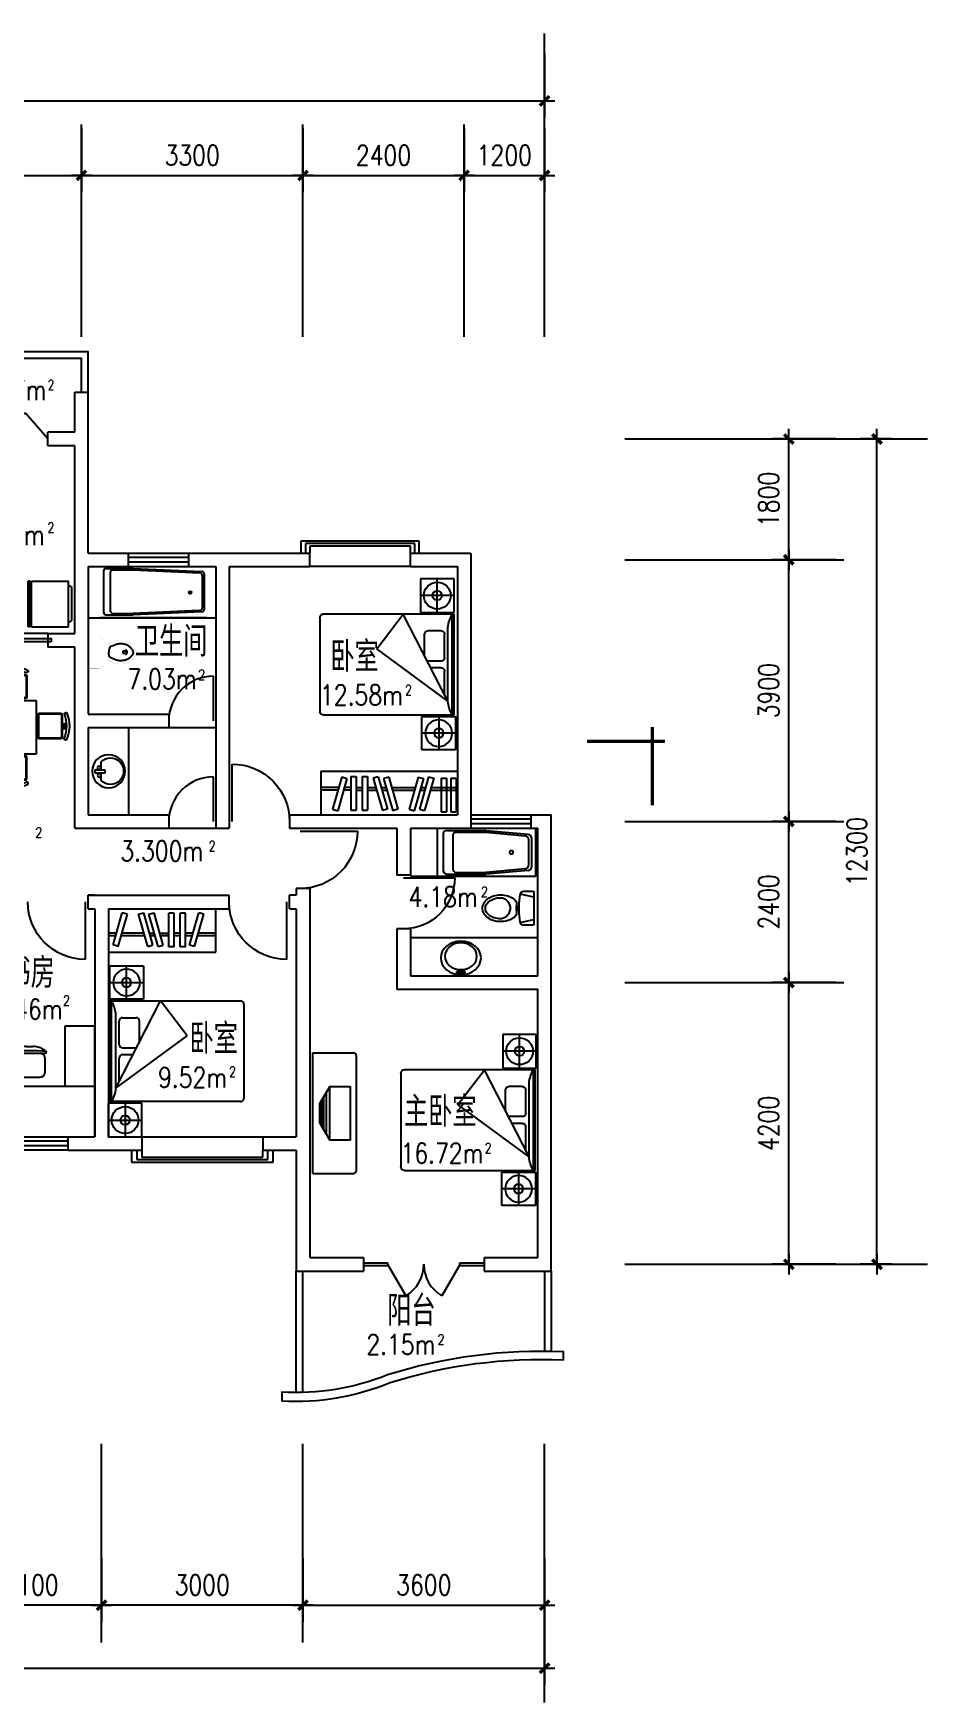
# Model space of a CAD drawing. Header units: millimetres. Extents: x 1544 to 41456, y 414 to 29251.
# Drawn here: x 28134 to 41456, y 4375 to 29251 of the extents above; entities that cross this region are included whole.
import ezdxf
from ezdxf.enums import TextEntityAlignment as Align

# ---------------------------------------------------------------- set-up
doc = ezdxf.new("R2010")
doc.units = ezdxf.units.MM
for name, color, linetype in [('--FUR', 4, 'Continuous'), ('AXIS', 3, 'Continuous'), ('MPFIXTURE', 11, 'Continuous'), ('PUB_DIM', 3, 'Continuous'), ('PUB_TEXT', 7, 'Continuous'), ('WALL', 255, 'Continuous'), ('WIN', 4, 'Continuous'), ('WINDOW', 2, 'Continuous'), ('WINDOW_TEXT', 7, 'Continuous'), ('看线', 4, 'Continuous')]:
    doc.layers.add(name, color=color, linetype=linetype)
doc.styles.add('_HZTXT', font='txt.shx', dxfattribs={"bigfont": 'HZTXT.shx'})
doc.styles.add('DIM_FONT', font='SIMPLEX.shx', dxfattribs={"width": 0.8})
doc.styles.add('SIMPLEX', font='SIMPLEX.SHX')
doc.styles.get("Standard").update_dxf_attribs({"font": 'arial.ttf'})
doc.dimstyles.new('DIMN', dxfattribs={"dimtxt": 300, "dimasz": 1, "dimexe": 250, "dimexo": 300, "dimgap": 150, "dimtad": 1, "dimdec": 0, "dimdsep": 46, "dimtxsty": 'DIM_FONT', "dimblk": '_DIMX', "dimcen": 2.5, "dimclrt": 7, "dimadec": 0, "dimazin": 0, "dimtfac": 1, "dimtdec": 0, "dimtix": 1, "dimtmove": 2, "dimatfit": 3, "dimldrblk": '_DIMX', "dimfxl": 1, "dimtolj": 1, "dimtzin": 0, "dimarcsym": 0})

# ---------------------------------------------------------------- blocks, each defined once
blk = doc.blocks.new('_DIMX')
blk.add_line((-150, 0), (150, 0))
at = {"const_width": 50}
blk.add_lwpolyline([(-70, -70), (70, 70)], dxfattribs=at)
blk = doc.blocks.new('_DBLK')
blk.add_line((-0.45, 0), (-0.45, -0.95))
blk.add_arc((-0.45, 0), 0.95, 270, 0)
at = {"layer": 'WINDOW_TEXT', "style": 'SIMPLEX', "flags": 9}
blk.add_attdef('A', text='', height=1, dxfattribs=at).set_placement((0, 1.5), align=Align.MIDDLE)
blk = doc.blocks.new('M_A8WDW')
for p, q in [((-0.5, 0.011), (-0.299, 0.011)), ((-0.3, 0), (-0.15, -0.26)), ((-0.299, -0.013), (-0.299, 0.013)), ((0.3, 0), (0.15, -0.26)), ((0.299, -0.013), (0.299, 0.013)), ((0.299, 0.011), (0.5, 0.011)), ((-0.5, -0.011), (-0.299, -0.011)), ((0.299, -0.011), (0.5, -0.011))]:
    blk.add_line(p, q)
for centre, start, end in [((-0.3, 0), 300, 0), ((0.3, 0), 180, 240)]:
    blk.add_arc(centre, 0.3, start, end)
blk = doc.blocks.new('M_B4ONN')
for p, q in [((-0.587, 1.382), (0.587, 1.382)), ((-0.587, 0.5), (-0.587, 1.382)), ((0.587, 1.382), (0.587, 0.5)), ((-0.543, 1.201), (0.543, 1.201)), ((-0.543, 0.5), (-0.543, 1.201)), ((0.543, 1.201), (0.543, 0.5)), ((-0.5, 1.02), (0.5, 1.02)), ((-0.5, 0.5), (-0.5, 1.02)), ((0.5, 1.02), (0.5, 0.5)), ((-0.5, -0.5), (0.5, -0.5))]:
    blk.add_line(p, q)
blk = doc.blocks.new('BED1')
at = {"linetype": 'Continuous'}
for p, q in [((-2023, -63), (-73, -63)), ((-1995, -1563), (-1995, -63)), ((-23, -113), (-23, -1513)), ((-1831, -313), (-1631, -313)), ((-1831, -763), (-1624, -763)), ((-1831, -863), (-1675, -863)), ((-73, -1563), (-2023, -1563))]:
    blk.add_line(p, q, dxfattribs=at)
for p, q in [((-2023, -1563), (-2023, -63)), ((-1931, -1363), (-1266, -63)), ((-871, -583), (-1266, -63)), ((-1931, -1363), (-1931, -263)), ((-1881, -713), (-1881, -363)), ((-1581, -679), (-1581, -363)), ((-1931, -1363), (-871, -583)), ((-1881, -1266), (-1881, -913))]:
    blk.add_line(p, q)
for centre, radius, start, end in [((-2502, -336), 576, 7.2531, 28.2773), ((-1831, -363), 50, 90, 180), ((-1631, -363), 50, 0, 90), ((-1831, -713), 50, 180, 270), ((-1831, -913), 50, 90, 180), ((-2397, -1324), 468, 329.2604, 355.2092)]:
    blk.add_arc(centre, radius, start, end)
for centre, start, end in [((-73, -113), 0, 90), ((-73, -1513), 270, 0)]:
    blk.add_arc(centre, 50, start, end, dxfattribs=at)
blk = doc.blocks.new('BADBOX')
for p, q in [((504, 502), (4, 502)), ((4, 502), (4, 2)), ((254, 502), (254, 2)), ((504, 2), (504, 502)), ((4, 252), (504, 252)), ((4, 2), (504, 2))]:
    blk.add_line(p, q)
for radius in [200, 70]:
    blk.add_circle((254, 252), radius)
blk = doc.blocks.new('TAIDENG')
at = {"xscale": -1, "rotation": 180}
blk.add_blockref('BADBOX', (-563, -93), dxfattribs=at)
blk = doc.blocks.new('ZW')
at = {"layer": '--FUR'}
blk.add_blockref('TAIDENG', (608, 3011), dxfattribs=at)
at = {"layer": '--FUR', "xscale": -1, "rotation": 180}
blk.add_blockref('TAIDENG', (586, 271), dxfattribs=at)
at = {"layer": 'MPFIXTURE'}
blk.add_blockref('BED1', (2071, 2454), dxfattribs=at)
blk = doc.blocks.new('*D79')
at = {"layer": 'DEFPOINTS', "color": 0, "transparency": 16777216}
for p in [(27049, 6827), (29149, 6827), (27049, 5827)]:
    blk.add_point(p, dxfattribs=at)
at = {"layer": 'PUB_DIM', "color": 0, "lineweight": -2, "transparency": 16777216}
for p, q in [((27049, 6527), (27049, 5577)), ((29149, 6527), (29149, 5577)), ((29148, 5827), (27050, 5827))]:
    blk.add_line(p, q, dxfattribs=at)
at = {"layer": 'PUB_DIM', "color": 0, "lineweight": -2, "transparency": 16777216, "rotation": 180}
blk.add_blockref('_DIMX', (27049, 5827), dxfattribs=at)
at = {"layer": 'PUB_DIM', "color": 0, "lineweight": -2, "transparency": 16777216}
blk.add_blockref('_DIMX', (29149, 5827), dxfattribs=at)
at = {"layer": 'PUB_DIM', "color": 4, "transparency": 16777216, "insert": (28099, 6127), "char_height": 300, "attachment_point": 5, "style": 'DIM_FONT'}
blk.add_mtext('\\A1;2100', dxfattribs=at)
blk = doc.blocks.new('*D80')
at = {"layer": 'DEFPOINTS', "color": 0, "transparency": 16777216}
for p in [(29149, 6827), (32149, 6827), (29149, 5827)]:
    blk.add_point(p, dxfattribs=at)
at = {"layer": 'PUB_DIM', "color": 0, "lineweight": -2, "transparency": 16777216}
for p, q in [((29149, 6527), (29149, 5577)), ((32149, 6527), (32149, 5577)), ((32148, 5827), (29150, 5827))]:
    blk.add_line(p, q, dxfattribs=at)
at = {"layer": 'PUB_DIM', "color": 0, "lineweight": -2, "transparency": 16777216, "rotation": 180}
blk.add_blockref('_DIMX', (29149, 5827), dxfattribs=at)
at = {"layer": 'PUB_DIM', "color": 0, "lineweight": -2, "transparency": 16777216}
blk.add_blockref('_DIMX', (32149, 5827), dxfattribs=at)
at = {"layer": 'PUB_DIM', "color": 4, "transparency": 16777216, "insert": (30649, 6127), "char_height": 300, "attachment_point": 5, "style": 'DIM_FONT'}
blk.add_mtext('\\A1;3000', dxfattribs=at)
blk = doc.blocks.new('M_C36OAK')
for p, q in [((-447, 1650), (-447, 750)), ((3, 1650), (-447, 1650)), ((3, 750), (3, 1650)), ((-1199, 1247), (-739, 1247)), ((-1019, 1347), (-920, 1347)), ((-1194, 1180), (-1194, 955)), ((-744, 1180), (-744, 955)), ((-1647, 750), (-1647, 0)), ((3, 750), (-1647, 750)), ((-1127, 887), (-812, 887)), ((3, 0), (3, 750)), ((-1647, 0), (3, 0))]:
    blk.add_line(p, q)
for centre, radius, start, end in [((-1208, 1263), 10, 130.7265, 202.67), ((-1199, 1267), 20, 202.67, 270), ((-1009, 1032), 316, 91.7651, 130.7265), ((-969, -1431), 2713, 84.8023, 95.1977), ((-1127, 1180), 67.5, 90, 180), ((-929, 1032), 316, 49.2735, 88.2349), ((-812, 1180), 67.5, 0, 90), ((-739, 1267), 20, 270, 337.33), ((-730, 1263), 10, 337.33, 49.2735), ((-1127, 955), 67.5, 180, 270), ((-812, 955), 67.5, 270, 0)]:
    blk.add_arc(centre, radius, start, end)
at = {"width": 0.8, "flags": 9}
for tag in ['XSIZE', 'YSIZE']:
    blk.add_attdef(tag, (0, 0), '', height=0.5, dxfattribs=at)
blk = doc.blocks.new('DESK3')
for p, q in [((168, -28), (168, 63)), ((181, -28), (181, 63)), ((191, -29), (191, 63))]:
    blk.add_line(p, q)
for points in [[(141, -147), (141, 177, 0.414214), (118, 199), (-180, 199, 0.414214), (-202, 177), (-202, -147, 0.414214), (-180, -170), (118, -170, 0.414214)], [(131, -147), (131, 167, 0.414214), (108, 189), (-169, 189, 0.414214), (-192, 167), (-192, -147, 0.512069), (-169, -160), (108, -160, 0.512069)]]:
    blk.add_lwpolyline(points, format="xyb", close=True)
at = {"const_width": 90.4}
blk.add_lwpolyline([(141, 18), (202, 18)], dxfattribs=at)
for centre, radius, start, end in [((194, 196), 22.7, 72.1953, 192.3742), ((-308, 13), 512, 340.4914, 20.3763), ((-235, 15), 481, 336.5531, 24.9844), ((196, -157), 21.7, 181.9354, 297.5327)]:
    blk.add_arc(centre, radius, start, end)
blk = doc.blocks.new('CT')
at = {"layer": 'WIN'}
for p, q in [((1012, -145), (212, -145)), ((212, -145), (212, -1360)), ((1012, -1360), (1012, -145)), ((212, -1360), (1012, -1360))]:
    blk.add_line(p, q, dxfattribs=at)
at = {"layer": 'WIN', "xscale": 1.04, "yscale": 1.04, "zscale": 1.04}
for p, rotation in [((646, 94), 90), ((1251, -491), 359.9999999999996), ((1251, -1092), 359.9999999999996)]:
    blk.add_blockref('DESK3', p, dxfattribs=dict(at, rotation=rotation))
at = {"layer": 'WIN', "xscale": -1.04, "yscale": 1.04, "zscale": 1.04}
for p in [(-27, -491), (-27, -1092)]:
    blk.add_blockref('DESK3', p, dxfattribs=at)
at = {"layer": 'WIN', "extrusion": (0, 0, -1), "xscale": 1.04, "yscale": 1.04, "zscale": -1.04, "rotation": 270}
blk.add_blockref('DESK3', (-646, -1599), dxfattribs=at)
blk = doc.blocks.new('BINXIANG')
at = {"layer": 'MPFIXTURE'}
for p, q in [((0, 342), (0, -342)), ((30, 342), (0, 342)), ((30, 342), (30, -342)), ((50, 322), (30, 322)), ((50, 342), (50, -342)), ((50, 342), (600, 342)), ((600, 342), (600, -342)), ((600, 281), (650, 244)), ((650, 244), (650, -244)), ((600, -281), (650, -244)), ((30, -342), (0, -342)), ((50, -322), (30, -322)), ((50, -342), (600, -342))]:
    blk.add_line(p, q, dxfattribs=at)
blk = doc.blocks.new('M_E10')
for p, q in [((-740, -70), (-740, -680)), ((-700, -30), (-302, -30)), ((-640, -90), (-640, -660)), ((-600, -50), (-300, -50)), ((-300, -50), (695, -96)), ((-298, -30), (724, -76)), ((730, -136), (730, -614)), ((760, -116), (760, -634)), ((-700, -720), (-302, -720)), ((-600, -700), (-300, -700)), ((695, -654), (-300, -700)), ((685, -654), (-300, -700)), ((724, -674), (-298, -720))]:
    blk.add_line(p, q)
at = {"const_width": 1.5}
for points in [[(-800, 0), (800, 0)], [(-800, -750), (-800, 0)], [(800, 0), (800, -750)], [(800, -750), (-800, -750)]]:
    blk.add_lwpolyline(points, dxfattribs=at)
for radius in [20, 16]:
    blk.add_circle((550, -386), radius)
for centre, start, end in [((-700, -70), 90, 180), ((-600, -90), 90, 180), ((-302, -70), 83.7966, 90), ((690, -136), 0, 83.3675), ((720, -116), 0, 83.7966), ((-700, -680), 180, 270), ((-600, -660), 180, 270), ((-302, -680), 270, 276.2034), ((690, -614), 276.6325, 0), ((720, -634), 276.2034, 0)]:
    blk.add_arc(centre, 40, start, end)
at = {"width": 0.8, "flags": 9}
for tag in ['XSIZE', 'YSIZE']:
    blk.add_attdef(tag, (0, 0), '', height=0.5, dxfattribs=at)
blk = doc.blocks.new('M_E13')
for p, q in [((-572, 18), (-536, 18)), ((-572, 18), (-572, 18)), ((-536, -22), (-572, -21))]:
    blk.add_line(p, q)
at = {"const_width": 1.5}
for points in [[(-715, 0, -0.037932), (-709, 28, -0.057502), (-702, 46, -0.011128), (-686, 72, -0.047419), (-682, 78, -0.013557), (-669, 92, -0.010422), (-651, 109, -0.006492), (-632, 126, -0.010986), (-621, 135, -0.031118), (-607, 144, -0.031821), (-592, 152, -0.025304), (-572, 159, -0.028493), (-555, 164), (-520, 171), (-500, 175, -0.104917), (-492, 175, 0.047512), (-474, 173, 0.018859), (-460, 173, -0.025251), (-449, 173, -0.024361), (-434, 171, -0.018727), (-416, 168, -0.011084), (-401, 164, -0.017664), (-391, 161, -0.012553), (-375, 154, -0.012341), (-358, 147), (-320, 128, -0.005054), (-308, 122, -0.002567), (-285, 110)], [(-715, 0, 0.037932), (-709, -28, 0.057502), (-702, -46, 0.011128), (-686, -72, 0.047419), (-682, -78, 0.013557), (-669, -92, 0.010422), (-651, -109, 0.006492), (-632, -126, 0.010986), (-621, -135, 0.031118), (-607, -144, 0.031821), (-592, -152, 0.025304), (-572, -159, 0.028493), (-555, -164), (-520, -171), (-500, -175, 0.104917), (-492, -175, -0.047512), (-474, -173, -0.018859), (-460, -173, 0.025251), (-449, -173, 0.024361), (-434, -171, 0.018727), (-416, -168, 0.011084), (-401, -164, 0.017664), (-391, -161, 0.012553), (-375, -154, 0.012341), (-358, -147), (-320, -128, 0.005054), (-308, -122, 0.002567), (-285, -110)], [(-155, 240, 0.414214), (-220, 175, 0.414214)], [(-220, -175, 0.414214), (-155, -240, 0.414214)]]:
    blk.add_lwpolyline(points, format="xyb", dxfattribs=at)
for points in [[(-672, -1, -0.054114), (-666, 25, -0.08891), (-658, 39, -0.006714), (-643, 55, -0.014531), (-636, 63, -0.010713), (-618, 80, -0.017575), (-606, 90, -0.037222), (-591, 100, -0.034599), (-573, 109, -0.02298), (-556, 115, -0.023613), (-539, 119, -0.014842), (-522, 122, -0.012533), (-502, 125, -0.021838), (-477, 126, -0.029407), (-459, 125, -0.029465), (-436, 121, -0.031881), (-416, 114), (-371, 97), (-337, 83, -0.135973), (-324, 73, -0.099517), (-314, 52, -0.016651), (-311, 40, -0.010977), (-308, 20, -0.015331), (-308, 12, -0.010106), (-307, -1)], [(-672, -1, 0.054114), (-666, -26, 0.08891), (-658, -40, 0.006714), (-643, -57, 0.014531), (-636, -64, 0.010713), (-618, -82, 0.017575), (-606, -92, 0.037222), (-591, -102, 0.034599), (-573, -111, 0.02298), (-556, -117, 0.023613), (-539, -121, 0.014842), (-522, -124, 0.012533), (-502, -126, 0.021838), (-477, -127, 0.029407), (-459, -126, 0.029465), (-436, -122, 0.031881), (-416, -116), (-371, -99), (-337, -85, 0.135973), (-324, -75, 0.099517), (-314, -54, 0.016651), (-311, -41, 0.010977), (-308, -21, 0.015331), (-308, -13, 0.010106), (-307, -1)]]:
    blk.add_lwpolyline(points, format="xyb")
for points in [[(-220, 110), (-285, 110)], [(-220, 175), (-220, -175)], [(0, 240), (-155, 240)], [(0, -240), (0, 240)], [(-285, -110), (-220, -110)], [(-155, -240), (0, -240)]]:
    blk.add_lwpolyline(points, dxfattribs=at)
for centre, radius, start, end in [((-549, -3), 33.2, 100.0495, 259.9505), ((-536, -2), 20, 270, 90)]:
    blk.add_arc(centre, radius, start, end)
at = {"width": 0.8, "flags": 9}
for tag in ['XSIZE', 'YSIZE']:
    blk.add_attdef(tag, (0, 0), '', height=0.5, dxfattribs=at)
blk = doc.blocks.new('M_E33IEP')
for p, q in [((44, -21), (44, 20)), ((44, 20), (194, 20)), ((135, 135), (135, 20)), ((194, 20), (194, -21)), ((194, -21), (44, -21)), ((135, -21), (135, -144))]:
    blk.add_line(p, q)
for centre, radius in [((248, -5), 246), ((106, 56), 26.7), ((105, -55), 26.7)]:
    blk.add_circle(centre, radius)
blk.add_arc((274, -5), 197, 225.2527, 134.7473)
at = {"style": 'DIM_FONT', "width": 0.8, "flags": 9}
for tag in ['XSIZE', 'YSIZE']:
    blk.add_attdef(tag, (0, 0), '', height=0.5, dxfattribs=at)
at = {"width": 0.8, "flags": 9}
for tag in ['XSIZE', 'YSIZE']:
    blk.add_attdef(tag, (2, -251), '', height=150, dxfattribs=at)
blk = doc.blocks.new('_WBLK')
for p, q in [((-0.5, 0.5), (0.5, 0.5)), ((0.5, 0.167), (-0.5, 0.167)), ((0.5, -0.167), (-0.5, -0.167)), ((-0.5, -0.5), (0.5, -0.5))]:
    blk.add_line(p, q)
at = {"layer": 'WINDOW_TEXT', "style": 'SIMPLEX', "flags": 9}
blk.add_attdef('A', text='', height=1, dxfattribs=at).set_placement((0, 1.5), align=Align.MIDDLE)
blk = doc.blocks.new('M_B8IMA')
for p, q in [((0.277, 1.929), (0.202, 1.656)), ((0.5, 0), (0.277, 1.929)), ((0.202, 1.656), (0.14, 1.31)), ((0.14, 1.31), (0.093, 0.906)), ((0.093, 0.906), (0.064, 0.463)), ((-0.5, 0.5), (0.056, 0.5)), ((0.056, 0.5), (0.056, -0.5)), ((0.064, 0.463), (0.055, 0)), ((-0.5, 0.15), (0.056, 0.15)), ((-0.5, -0.15), (0.056, -0.15)), ((-0.5, -0.5), (0.056, -0.5))]:
    blk.add_line(p, q)
blk = doc.blocks.new('03')
for p, q in [((1459, 720), (0, 720)), ((0, 720), (0, 0)), ((58, 581), (61, 597)), ((58, 581), (58, 139)), ((61, 597), (71, 612)), ((71, 612), (86, 623)), ((86, 623), (105, 628)), ((101, 557), (104, 574)), ((101, 557), (101, 163)), ((104, 574), (114, 588)), ((105, 628), (109, 629)), ((736, 684), (109, 629)), ((114, 588), (130, 599)), ((130, 599), (148, 605)), ((148, 605), (152, 605)), ((739, 660), (152, 605)), ((736, 684), (742, 684)), ((1171, 660), (739, 660)), ((1315, 684), (742, 684)), ((1171, 660), (1191, 657)), ((1191, 657), (1208, 649)), ((1208, 649), (1221, 636)), ((1221, 636), (1228, 620)), ((1228, 620), (1229, 612)), ((1229, 612), (1229, 108)), ((1315, 684), (1335, 681)), ((1335, 681), (1352, 673)), ((1352, 673), (1365, 660)), ((1365, 660), (1372, 644)), ((1372, 644), (1373, 636)), ((1373, 636), (1373, 84)), ((1459, 0), (1459, 720)), ((331, 360), (333, 368)), ((333, 352), (331, 360)), ((333, 368), (338, 375)), ((338, 345), (333, 352)), ((338, 375), (346, 381)), ((346, 339), (338, 345)), ((346, 381), (355, 384)), ((355, 336), (346, 339)), ((355, 384), (365, 384)), ((365, 336), (355, 336)), ((365, 384), (374, 381)), ((374, 339), (365, 336)), ((374, 381), (382, 375)), ((382, 345), (374, 339)), ((382, 375), (387, 368)), ((387, 352), (382, 345)), ((387, 368), (389, 360)), ((389, 360), (387, 352)), ((0, 0), (1459, 0)), ((58, 136), (58, 139)), ((62, 120), (58, 136)), ((74, 106), (62, 120)), ((90, 96), (74, 106)), ((109, 91), (90, 96)), ((101, 160), (101, 163)), ((106, 144), (101, 160)), ((117, 130), (106, 144)), ((109, 91), (736, 36)), ((133, 120), (117, 130)), ((152, 115), (133, 120)), ((152, 115), (739, 60)), ((742, 36), (736, 36)), ((1171, 60), (739, 60)), ((1315, 36), (742, 36)), ((1181, 61), (1171, 60)), ((1200, 66), (1181, 61)), ((1215, 77), (1200, 66)), ((1225, 92), (1215, 77)), ((1229, 108), (1225, 92)), ((1325, 37), (1315, 36)), ((1344, 42), (1325, 37)), ((1359, 53), (1344, 42)), ((1369, 68), (1359, 53)), ((1373, 84), (1369, 68))]:
    blk.add_line(p, q)
blk = doc.blocks.new('A1088D2')
for p, q in [((-0.174, 0.48), (-0.07, 0.48)), ((-0.07, 0.48), (-0.07, 0.46)), ((0.07, 0.48), (-0.07, 0.48)), ((0.07, 0.48), (0.174, 0.48)), ((0.07, 0.46), (0.07, 0.48)), ((-0.47, 0.284), (-0.47, 0.04)), ((-0.43, 0), (0.43, 0)), ((-0.31, 0), (-0.39, 0.382)), ((-0.07, 0.46), (-0.05, 0.46)), ((-0.05, 0.46), (-0.05, 0.41)), ((0.05, 0.46), (-0.05, 0.46)), ((0.05, 0.46), (0.07, 0.46)), ((0.05, 0.41), (0.05, 0.46)), ((0.39, 0.382), (0.31, 0)), ((0.47, 0.04), (0.47, 0.284))]:
    blk.add_line(p, q)
for points in [[(0.29, 0.92, 0.074494), (0.264, 1.094, 0.085116), (0.197, 1.226, 0.106255), (0.096, 1.315, 0.128271), (0, 1.34, 0.128271), (-0.096, 1.315, 0.106255), (-0.197, 1.226, 0.085116), (-0.264, 1.094, 0.074494), (-0.29, 0.92, 0.074494)], [(-0.29, 0.92, 0.108623), (-0.268, 0.822, 0.102127), (-0.205, 0.736, 0.094108), (-0.112, 0.68, 0.08913), (0, 0.66, 0.08913)], [(-0.29, 0.92, 0.108623), (-0.268, 0.822, 0.102127), (-0.205, 0.736, 0.094108), (-0.112, 0.68, 0.08913), (0, 0.66, 0.08913)], [(-0.29, 0.92, 0.108623), (-0.268, 0.822, 0.102127), (-0.205, 0.736, 0.094108), (-0.112, 0.68, 0.08913), (0, 0.66, 0.08913)], [(-0.29, 0.92, 0.108623), (-0.268, 0.822, 0.102127), (-0.205, 0.736, 0.094108), (-0.112, 0.68, 0.08913), (0, 0.66, 0.08913)], [(-0.29, 0.92, 0.108623), (-0.268, 0.822, 0.102127), (-0.205, 0.736, 0.094108), (-0.112, 0.68, 0.08913), (0, 0.66, 0.08913)], [(-0.29, 0.92, 0.108623), (-0.268, 0.822, 0.102127), (-0.205, 0.736, 0.094108), (-0.112, 0.68, 0.08913), (0, 0.66, 0.08913)], [(0, 0.66, 0.08913), (0.112, 0.68, 0.094108), (0.205, 0.736, 0.102127), (0.268, 0.822, 0.108623), (0.29, 0.92, 0.108623)]]:
    blk.add_lwpolyline(points, format="xyb")
for centre, radius, start, end in [((0.06, 1.036), 0.4, 119.2378, 143.4986), ((0, 1.143), 0.277, 90, 119.2378), ((0, 1.143), 0.277, 60.7622, 90), ((-0.06, 1.036), 0.4, 36.5014, 60.7622), ((0.303, 0.92), 0.673, 162.9588, 180), ((0.154, 0.966), 0.518, 143.4986, 162.9588), ((-0.154, 0.966), 0.518, 17.0412, 36.5014), ((-0.303, 0.92), 0.673, 0, 17.0412), ((0.303, 0.92), 0.673, 180, 197.0412), ((0.154, 0.874), 0.518, 197.0412, 216.5014), ((0.06, 0.804), 0.4, 216.5014, 234.1872), ((-0.06, 0.804), 0.4, 305.8128, 323.4986), ((-0.154, 0.874), 0.518, 323.4986, 342.9588), ((-0.303, 0.92), 0.673, 342.9588, 0), ((-0.37, 0.284), 0.1, 97.9319, 180), ((-0.43, 0.04), 0.04, 180, 270), ((0, -2.371), 2.781, 91.0301, 97.9319), ((0, -2.371), 2.781, 88.9699, 91.0301), ((0, -2.371), 2.781, 82.0681, 88.9699), ((0.37, 0.284), 0.1, 360, 82.0681), ((0.43, 0.04), 0.04, 270, 360)]:
    blk.add_arc(centre, radius, start, end)
blk = doc.blocks.new('A1138DA')
for p, q in [((0.1, 0.1), (0.05, 0.1)), ((0.05, 0.1), (0.05, -0.1)), ((0.1, -0.1), (0.1, 0.1)), ((0.05, -0.1), (0.1, -0.1))]:
    blk.add_line(p, q)
for centre, radius in [((0.5, 0), 0.5), ((0.55, 0), 0.4)]:
    blk.add_circle(centre, radius)
blk = doc.blocks.new('*D96')
at = {"layer": 'DEFPOINTS', "color": 0, "transparency": 16777216}
for p in [(39388, 17507), (40388, 17507), (40388, 15107)]:
    blk.add_point(p, dxfattribs=at)
at = {"layer": 'PUB_DIM', "color": 0, "lineweight": -2, "transparency": 16777216}
for p, q in [((40088, 17507), (39138, 17507)), ((39388, 15108), (39388, 17506)), ((40088, 15107), (39138, 15107))]:
    blk.add_line(p, q, dxfattribs=at)
for p, rotation in [((39388, 17507), 90), ((39388, 15107), 270)]:
    blk.add_blockref('_DIMX', p, dxfattribs=dict(at, rotation=rotation))
at = {"layer": 'PUB_DIM', "color": 4, "transparency": 16777216, "insert": (39088, 16307), "char_height": 300, "attachment_point": 5, "rotation": 90, "style": 'DIM_FONT'}
blk.add_mtext('\\A1;2400', dxfattribs=at)

msp = doc.modelspace()

# ---------------------------------------------------------------- linework, layer by layer
at = {"layer": 'AXIS'}
for p, q in [((32050.2, 9004.1), (32050.2, 10806.6)), ((32150.2, 9009.1), (32150.2, 10806.6)), ((35750.2, 10806.6), (35750.2, 9604.9)), ((35850.2, 10806.6), (35850.2, 9604.7))]:
    msp.add_line(p, q, dxfattribs=at)
at = {"layer": 'MPFIXTURE'}
for p, q in [((30850.2, 20536.8), (28950.2, 20536.8)), ((32414.8, 18256.6), (34450.2, 18256.6)), ((32414.8, 18256.6), (32414.8, 17606.6)), ((32729, 18170.2), (32591.7, 17689.4)), ((32729, 18170.2), (32805.9, 18148.2)), ((32864, 18175.6), (32864, 17675.6)), ((32864, 18175.6), (32944, 18175.6)), ((32944, 18175.6), (32944, 17675.6)), ((33033.3, 18175.6), (33033.3, 17675.6)), ((33033.3, 18175.6), (33113.3, 18175.6)), ((33113.3, 18175.6), (33113.3, 17675.6)), ((33272.5, 18171.5), (33195.6, 18149.5)), ((33272.5, 18171.5), (33409.8, 17690.7)), ((33427.3, 18168.8), (33350.4, 18146.8)), ((33427.3, 18168.8), (33564.6, 17688)), ((33867.3, 18168.8), (33730, 17688)), ((33867.3, 18168.8), (33944.2, 18146.8)), ((34022, 18171.5), (33884.7, 17690.7)), ((34022, 18171.5), (34098.9, 18149.5)), ((32683.5, 18010.7), (32414.8, 18010.7)), ((32672, 17970.7), (32414.8, 17970.7)), ((32805.9, 18148.2), (32668.6, 17667.4)), ((32864, 17970.7), (32755.2, 17970.7)), ((32864, 18010.7), (32766.7, 18010.7)), ((33033.3, 18009.3), (32944, 18009.3)), ((33033.3, 17969.3), (32944, 17969.3)), ((33235.6, 18009.3), (33113.3, 18009.3)), ((33247.1, 17969.3), (33113.3, 17969.3)), ((33195.6, 18149.5), (33332.9, 17668.7)), ((33389.6, 18009.3), (33318.8, 18009.3)), ((33401, 17969.3), (33330.3, 17969.3)), ((33350.4, 18146.8), (33487.6, 17666.1)), ((33821.7, 18009.3), (33472.8, 18009.3)), ((33810.3, 17969.3), (33484.2, 17969.3)), ((33944.2, 18146.8), (33806.9, 17666.1)), ((33964.3, 17969.3), (33893.5, 17969.3)), ((33975.7, 18009.3), (33904.9, 18009.3)), ((34098.9, 18149.5), (33961.7, 17668.7)), ((34463.5, 17969.3), (34047.5, 17969.3)), ((34463.5, 18009.3), (34058.9, 18009.3)), ((34207.2, 18152), (34207.2, 17652)), ((34207.2, 18152), (34287.2, 18152)), ((34287.2, 18152), (34287.2, 17652)), ((34351.1, 18152), (34351.1, 17652)), ((34351.1, 18152), (34431.1, 18152)), ((34431.1, 18152), (34431.1, 17652)), ((32591.7, 17689.4), (32668.6, 17667.4)), ((32864, 17675.6), (32944, 17675.6)), ((33033.3, 17675.6), (33113.3, 17675.6)), ((33409.8, 17690.7), (33332.9, 17668.7)), ((33564.6, 17688), (33487.6, 17666.1)), ((33730, 17688), (33806.9, 17666.1)), ((33884.7, 17690.7), (33961.7, 17668.7)), ((34207.2, 17652), (34287.2, 17652)), ((34351.1, 17652), (34431.1, 17652)), ((34153.4, 16686.6), (33750.2, 16686.6)), ((30850.2, 15556.6), (30850.2, 16206.6)), ((29320.9, 15666.4), (29458.1, 16147.2)), ((29397.8, 15644.5), (29535.1, 16125.3)), ((29535.1, 16125.3), (29458.1, 16147.2)), ((29700.5, 16125.3), (29777.4, 16147.2)), ((29837.8, 15644.5), (29700.5, 16125.3)), ((29914.7, 15666.4), (29777.4, 16147.2)), ((29855.2, 16122.6), (29932.1, 16144.6)), ((29992.5, 15641.8), (29855.2, 16122.6)), ((30069.4, 15663.8), (29932.1, 16144.6)), ((30151.8, 15637.7), (30151.8, 16137.7)), ((30231.8, 16137.7), (30151.8, 16137.7)), ((30231.8, 15637.7), (30231.8, 16137.7)), ((30321, 15637.7), (30321, 16137.7)), ((30401, 16137.7), (30321, 16137.7)), ((30401, 15637.7), (30401, 16137.7)), ((30459.1, 15665.1), (30596.4, 16145.9)), ((30536.1, 15643.1), (30673.3, 16123.9)), ((30673.3, 16123.9), (30596.4, 16145.9)), ((29371.5, 15843.9), (29250.2, 15843.9)), ((29360.1, 15803.9), (29250.2, 15803.9)), ((29792.2, 15803.9), (29443.3, 15803.9)), ((29780.8, 15843.9), (29454.7, 15843.9)), ((29864, 15843.9), (29934.8, 15843.9)), ((29946.2, 15803.9), (29875.4, 15803.9)), ((30018, 15843.9), (30151.8, 15843.9)), ((30151.8, 15803.9), (30029.4, 15803.9)), ((30321, 15843.9), (30231.8, 15843.9)), ((30321, 15803.9), (30231.8, 15803.9)), ((30509.8, 15842.6), (30401, 15842.6)), ((30498.4, 15802.6), (30401, 15802.6)), ((30850.2, 15802.6), (30581.6, 15802.6)), ((30850.2, 15842.6), (30593, 15842.6)), ((33750.2, 15778.9), (35650.2, 15778.9)), ((29250.2, 15556.6), (30850.2, 15556.6)), ((29397.8, 15644.5), (29320.9, 15666.4)), ((29837.8, 15644.5), (29914.7, 15666.4)), ((29992.5, 15641.8), (30069.4, 15663.8)), ((30231.8, 15637.7), (30151.8, 15637.7)), ((30401, 15637.7), (30321, 15637.7)), ((30536.1, 15643.1), (30459.1, 15665.1)), ((32295.6, 14058), (32895.6, 14058)), ((32295.6, 14058), (32895.6, 14058)), ((32295.6, 14058), (32895.6, 14058)), ((32295.6, 12258), (32295.6, 14058)), ((32945.6, 12308), (32945.6, 14008)), ((32945.6, 12308), (32945.6, 14008)), ((32550.9, 13558), (32400.9, 13308)), ((32550.9, 13558), (32400.9, 13308)), ((32550.9, 13558), (32400.9, 13308)), ((32500.9, 12841.3), (32500.9, 13474.6)), ((32500.9, 12841.3), (32500.9, 13474.6)), ((32500.9, 12841.3), (32500.9, 13474.6)), ((32550.9, 13558), (32850.9, 13558)), ((32550.9, 12758), (32550.9, 13558)), ((32550.9, 13558), (32850.9, 13558)), ((32550.9, 12758), (32550.9, 13558)), ((32550.9, 13558), (32850.9, 13558)), ((32550.9, 12758), (32550.9, 13558)), ((32850.9, 13558), (32850.9, 12758)), ((32850.9, 13558), (32850.9, 12758)), ((32850.9, 13558), (32850.9, 12758)), ((32400.9, 13008), (32400.9, 13308)), ((32400.9, 13008), (32400.9, 13308)), ((32400.9, 13008), (32400.9, 13308)), ((32430.9, 12958), (32430.9, 13358)), ((32430.9, 12958), (32430.9, 13358)), ((32430.9, 12958), (32430.9, 13358)), ((32460.9, 12908), (32460.9, 13408)), ((32460.9, 12908), (32460.9, 13408)), ((32460.9, 12908), (32460.9, 13408)), ((32400.9, 13008), (32550.9, 12758)), ((32400.9, 13008), (32550.9, 12758)), ((32400.9, 13008), (32550.9, 12758)), ((32850.9, 12758), (32550.9, 12758)), ((32850.9, 12758), (32550.9, 12758)), ((32850.9, 12758), (32550.9, 12758)), ((32295.6, 12258), (32895.6, 12258)), ((32295.6, 12258), (32895.6, 12258)), ((32295.6, 12258), (32895.6, 12258))]:
    msp.add_line(p, q, dxfattribs=at)
at = {"layer": 'MPFIXTURE', "linetype": 'Continuous'}
msp.add_line((29550.2, 18906.6), (29550.2, 17606.6), dxfattribs=at)
at = {"layer": 'MPFIXTURE'}
for centre, start, end in [((32895.6, 14008), 0, 90), ((32895.6, 14008), 0, 90), ((32895.6, 12308), 270, 0), ((32895.6, 12308), 270, 0)]:
    msp.add_arc(centre, 50, start, end, dxfattribs=at)
at = {"layer": 'WALL'}
for p, q in [((28750.2, 23906.6), (28950.2, 23906.6)), ((28750.2, 23306.6), (28750.2, 23906.6)), ((28950.2, 21506.6), (28950.2, 23906.6)), ((28750.2, 23306.6), (28350.2, 23306.6)), ((28350.2, 23106.6), (28350.2, 23306.6)), ((28750.2, 23106.6), (28350.2, 23106.6)), ((28750.2, 20306.6), (28750.2, 23106.6)), ((28950.2, 21506.6), (29550.2, 21506.6)), ((29550.2, 21306.6), (29550.2, 21506.6)), ((30450.2, 21506.6), (32250.2, 21506.6)), ((30450.2, 21306.6), (30450.2, 21506.6)), ((32250.2, 21306.6), (32250.2, 21506.6)), ((33750.2, 21506.6), (34650.2, 21506.6)), ((33750.2, 21306.6), (33750.2, 21506.6)), ((34650.2, 21506.6), (34650.2, 17406.6)), ((28950.2, 21306.6), (28950.2, 19106.6)), ((28950.2, 21306.6), (29550.2, 21306.6)), ((30450.2, 21306.6), (30850.2, 21306.6)), ((30850.2, 21306.6), (30850.2, 17406.6)), ((31050.2, 21306.6), (32250.2, 21306.6)), ((31050.2, 21306.6), (31050.2, 17406.6)), ((33750.2, 21306.6), (34450.2, 21306.6)), ((34450.2, 21306.6), (34450.2, 17606.6)), ((28350.2, 20306.6), (28750.2, 20306.6)), ((28350.2, 20306.6), (28350.2, 20106.6)), ((28750.2, 20106.6), (28350.2, 20106.6)), ((28750.2, 17406.6), (28750.2, 20106.6)), ((28950.2, 19106.6), (30150.2, 19106.6)), ((28950.2, 18906.6), (30150.2, 18906.6)), ((28950.2, 18906.6), (28950.2, 17606.6)), ((30150.2, 19106.6), (30150.2, 18906.6)), ((28950.2, 17606.6), (30150.2, 17606.6)), ((30150.2, 17606.6), (30150.2, 17406.6)), ((31950.2, 17606.6), (34450.2, 17606.6)), ((31950.2, 17606.6), (31950.2, 17406.6)), ((35550.2, 17406.6), (35550.2, 17606.6)), ((35550.2, 17606.6), (35850.2, 17606.6)), ((35850.2, 10806.6), (35850.2, 17606.6)), ((28750.2, 17406.6), (30150.2, 17406.6)), ((30850.2, 17406.6), (31050.2, 17406.6)), ((31950.2, 17406.6), (33550.2, 17406.6)), ((33550.2, 17406.6), (33550.2, 16706.6)), ((33750.2, 17406.6), (33750.2, 16706.6)), ((33750.2, 17406.6), (34650.2, 17406.6)), ((35550.2, 17406.6), (35650.2, 17406.6)), ((35650.2, 15206.6), (35650.2, 17406.6)), ((33750.2, 16706.6), (33550.2, 16706.6)), ((32250.2, 16506.6), (32050.2, 16506.6)), ((32050.2, 16506.6), (32050.2, 16406.6)), ((32250.2, 16506.6), (32250.2, 14406.6)), ((28950.2, 16406.6), (31050.2, 16406.6)), ((28950.2, 16206.6), (28950.2, 16406.6)), ((29050.2, 16406.3), (28950.2, 16406.3)), ((28950.2, 16206.6), (29050.2, 16206.6)), ((28950.2, 16206.6), (29050.2, 16206.6)), ((29050.2, 16406.6), (29050.2, 16406.3)), ((29050.2, 16206.6), (29050.2, 12806.6)), ((29250.2, 16206.6), (29250.2, 12806.6)), ((29250.2, 16206.6), (31050.2, 16206.6)), ((31050.2, 16206.6), (31050.2, 16406.6)), ((31950.2, 16206.6), (31950.2, 16406.6)), ((32050.2, 16406.3), (31950.2, 16406.3)), ((31950.2, 16206.6), (32050.2, 16206.6)), ((32050.2, 16406.6), (32050.2, 16406.3)), ((32050.2, 16206.6), (32050.2, 12806.6)), ((33750.2, 15906.6), (33550.2, 15906.6)), ((33550.2, 15906.6), (33550.2, 15006.6)), ((33750.2, 15906.6), (33750.2, 15206.6)), ((33750.2, 15206.6), (35650.2, 15206.6)), ((33550.2, 15006.6), (35650.2, 15006.6)), ((35650.2, 11006.6), (35650.2, 15006.6)), ((32250.2, 14406.6), (32250.2, 11006.6)), ((28650.2, 12806.6), (29050.2, 12806.6)), ((28650.2, 12606.6), (28650.2, 12806.6)), ((28650.2, 12606.6), (28650.2, 12806.6)), ((29250.2, 12806.6), (29750.2, 12806.6)), ((29750.2, 12806.6), (29750.2, 12606.6)), ((31550.2, 12806.6), (32050.2, 12806.6)), ((31550.2, 12806.6), (31550.2, 12606.6)), ((28650.2, 12606.6), (29750.2, 12606.6)), ((31550.2, 12606.6), (32050.2, 12606.6)), ((32050.2, 12606.6), (32050.2, 10806.6)), ((32250.2, 11006.6), (33050.2, 11006.6)), ((33050.2, 11006.6), (33050.2, 10806.6)), ((34850.2, 11006.6), (35650.2, 11006.6)), ((34850.2, 11006.6), (34850.2, 10806.6)), ((32050.2, 10806.6), (33050.2, 10806.6)), ((34850.2, 10806.6), (35850.2, 10806.6))]:
    msp.add_line(p, q, dxfattribs=at)
at = {"layer": 'WIN'}
for p, q in [((28650.2, 12739.6), (27450.2, 12739.6)), ((29750.2, 12806.6), (31550.2, 12806.6)), ((28650.2, 12673.6), (27450.2, 12673.6)), ((28650.2, 12606.6), (27450.2, 12606.6))]:
    msp.add_line(p, q, dxfattribs=at)
at = {"layer": 'WIN', "const_width": 50}
for points in [[(37353.5, 18914), (37353.5, 17748.8)], [(37545.3, 18699.5), (36380.2, 18699.5)]]:
    msp.add_lwpolyline(points, dxfattribs=at)
at = {"layer": 'WINDOW', "linetype": 'Continuous'}
for p, q in [((35750.2, 24731.1), (35750.2, 29251.3)), ((28850.2, 24731.1), (28850.2, 27895.4)), ((32150.2, 24731.1), (32150.2, 27895.4)), ((34550.2, 24731.1), (34550.2, 27895.4)), ((36947.6, 23206.6), (41456.3, 23206.6)), ((36947.6, 21406.6), (40207.7, 21406.6)), ((36947.6, 17506.6), (40207.7, 17506.6)), ((36947.6, 15106.6), (40207.7, 15106.6)), ((36947.6, 10906.6), (41456.3, 10906.6)), ((29150.2, 5269.6), (29150.2, 8229.9)), ((32150.2, 5269.6), (32150.2, 8229.9)), ((35750.2, 4374.8), (35750.2, 8229.9))]:
    msp.add_line(p, q, dxfattribs=at)
at = {"layer": 'WINDOW'}
msp.add_line((28350.2, 20306.6), (26850.2, 20306.6), dxfattribs=at)
for points in [[(28950.2, 23906.6), (28950.2, 24506.6), (26050.2, 24506.6), (26050.2, 23906.6)], [(28850.2, 23906.6), (28850.2, 24406.6), (26150.2, 24406.6), (26150.2, 23906.6)]]:
    msp.add_lwpolyline(points, dxfattribs=at)
msp.add_lwpolyline([(28400.2, 20181.6), (27606.1, 20181.6), (27606.1, 20231.6), (28400.2, 20231.6)], close=True, dxfattribs=at)
at = {"layer": 'WINDOW', "linetype": 'Continuous'}
msp.add_lwpolyline([(31834.1, 8870.7, 0.1107887), (33448.6, 9145.1, -0.0875903), (36031, 9481.2), (36031, 9601.3, 0.0875946), (33407.2, 9258, -0.1117932), (31834.1, 9002.3), (31834.1, 8870.7)], format="xyb", dxfattribs=at)
at = {"layer": '看线'}
for p, q in [((30150.2, 18906.6), (30850.2, 18906.6)), ((30150.2, 17406.6), (30850.2, 17406.6))]:
    msp.add_line(p, q, dxfattribs=at)

# ---------------------------------------------------------------- block references
at = {"layer": '--FUR', "xscale": -1}
msp.add_blockref('TAIDENG', (35067.8, 14427.2), dxfattribs=at)
at = {"layer": '--FUR', "rotation": 180}
msp.add_blockref('TAIDENG', (35053.3, 11686.7), dxfattribs=at)
at = {"layer": 'MPFIXTURE'}
for name, p in [('M_E10', (29919.3, 21306.6)), ('ZW', (29223.1, 12440.7)), ('M_C36OAK', (29047, 12806.6))]:
    msp.add_blockref(name, p, dxfattribs=at)
at = {"layer": 'MPFIXTURE', "xscale": -1}
for name, p, rotation in [('BINXIANG', (28054.4, 20747), 180), ('CT', (28319.8, 18298.8), 270), ('M_E33IEP', (29007, 18250.5), 180)]:
    msp.add_blockref(name, p, dxfattribs=dict(at, rotation=rotation))
for name, p in [('ZW', (34450.2, 18206.6)), ('03', (35612.6, 16686.6)), ('BED1', (33587.2, 13870.3))]:
    msp.add_blockref(name, p, dxfattribs=at)
at = {"layer": 'MPFIXTURE', "rotation": 180}
msp.add_blockref('M_E13', (28950.2, 20026.7), dxfattribs=at)
at = {"layer": 'MPFIXTURE'}
for name, p, xscale, yscale, zscale, rotation in [('A1088D2', (35591.8, 16213.3), -540, 540, 540, 90), ('A1138DA', (34502.7, 15223), -500, 600, 500, 270)]:
    msp.add_blockref(name, p, dxfattribs=dict(at, xscale=xscale, yscale=yscale, zscale=zscale, rotation=rotation))
at = {"layer": 'WINDOW'}
for name, p, xscale, yscale, zscale in [('M_B8IMA', (27600.2, 23206.6), 1500, 200, 1500), ('M_B4ONN', (33000.2, 21406.6), -1500, 200, 1500), ('_WBLK', (30000.2, 21406.6), 900, 200, 900), ('_DBLK', (31500.2, 17506.6), 900, -900, 900), ('_DBLK', (28500.2, 16306.6), -900, 900, 900), ('_DBLK', (31500.2, 16306.6), -900, 900, 900)]:
    msp.add_blockref(name, p, dxfattribs=dict(at, xscale=xscale, yscale=yscale, zscale=zscale))
for name, p, xscale, yscale, zscale, rotation in [('_DBLK', (30500.2, 19006.6), 700, 700, 700, 180), ('_DBLK', (30500.2, 17506.6), 700, 700, 700, 180), ('_WBLK', (35100.2, 17506.6), -900, 200, 900, 180), ('_DBLK', (32106.8, 16956.6), 900, -900, 900, 270), ('_DBLK', (33650.2, 16306.6), -800, 800, 800, 90), ('M_B4ONN', (30650.2, 12706.6), -1800, 200, 1800, 180), ('M_A8WDW', (33950.2, 10906.6), -1800, -1800, 1800, 180)]:
    msp.add_blockref(name, p, dxfattribs=dict(at, xscale=xscale, yscale=yscale, zscale=zscale, rotation=rotation))

# ---------------------------------------------------------------- texts
at = {"layer": 'PUB_TEXT', "style": '_HZTXT', "width": 0.8}
for s, p in [('1.37m', (28327.5, 23936.7)), ('7.00m', (28299.6, 21775.6)), ('7.03m', (30563.6, 19629.6)), ('12.58m', (33637.5, 19390.8)), ('3.300m', (30662.5, 17066.1)), ('4.18m', (34752.1, 16383.7)), ('6.46m', (28566.8, 14710)), ('9.52m', (31019.5, 13692.5)), ('16.72m', (34837.9, 12564)), ('2.15m', (34122.7, 9711.8))]:
    msp.add_text(s, height=300, dxfattribs=at).set_placement(p, align=Align.MIDDLE_RIGHT)
at = {"layer": 'PUB_TEXT'}
for s, height, style, width, p in [(' 2', 150, 'DIM_FONT', 0.7, (28279.3, 23936.7)), (' 2', 150, 'DIM_FONT', 0.8, (28261.1, 21813.5)), ('卫生间', 450, '_HZTXT', 0.8, (29645.4, 19961.7)), ('卧室', 450, '_HZTXT', 0.8, (32558.9, 19737.7)), (' 2', 150, 'DIM_FONT', 0.8, (30507.4, 19616.2)), (' 2', 150, 'DIM_FONT', 0.8, (33588.1, 19390.8)), (' 2', 150, 'DIM_FONT', 0.8, (28079.3, 17266.7)), (' 2', 150, 'DIM_FONT', 0.8, (30662.5, 17066.1)), (' 2', 150, 'DIM_FONT', 0.8, (34719.6, 16383.7)), ('书房', 450, '_HZTXT', 0.8, (27732.4, 15024.4)), (' 2', 150, 'DIM_FONT', 0.8, (28491.9, 14763.4)), ('卧室', 450, '_HZTXT', 0.8, (30460.3, 14041.8)), (' 2', 150, 'DIM_FONT', 0.8, (30965.4, 13702.8)), ('主卧室', 450, '_HZTXT', 0.8, (33655.9, 12956.1)), (' 2', 150, 'DIM_FONT', 0.8, (34774.5, 12564)), ('阳台', 450, '_HZTXT', 0.8, (33406.2, 9989.2)), (' 2', 150, 'DIM_FONT', 0.8, (34072.4, 9711.8))]:
    msp.add_text(s, height=height, dxfattribs=dict(at, style=style, width=width)).set_placement(p)

# ---------------------------------------------------------------- dimensions: what is measured, and where the dimension line sits
at = {"layer": 'PUB_DIM'}
for p1, p2, distance in [((7250.2, 29244.3), (35750.2, 29244.3), -1000), ((26150.2, 28134.9), (28850.2, 28134.9), -1000), ((28850.2, 28134.9), (32150.2, 28134.9), -1000), ((32150.2, 28134.9), (34550.2, 28134.9), -1000), ((34550.2, 28134.9), (35750.2, 28134.9), -1000), ((40387.9, 21406.6), (40387.9, 23206.6), 1000), ((41230.8, 10906.6), (41230.8, 23206.6), 528.6), ((40387.9, 17506.6), (40387.9, 21406.6), 1000), ((40387.9, 10906.6), (40387.9, 15106.6), 1000), ((32150.2, 6826.8), (35750.2, 6826.8), -1000), ((7250.2, 5886.1), (35750.2, 5886.1), -1000)]:
    msp.add_aligned_dim(p1=p1, p2=p2, distance=distance, dimstyle='DIMN', override={"dimzin": 8, "dimclrt": 4}, dxfattribs=at).render()
for p1, p2, picture, middle in [((40387.9, 15106.6), (40387.9, 17506.6), '*D96', (39087.9, 16306.6)), ((29149.2, 6826.9), (27049.2, 6826.9), '*D79', (28099.2, 6126.9)), ((32149.2, 6826.8), (29149.2, 6826.8), '*D80', (30649.2, 6126.8))]:
    dim = msp.add_aligned_dim(p1=p1, p2=p2, distance=1000, dimstyle='DIMN', override={"dimzin": 8, "dimclrt": 4}, dxfattribs=at)
    dim.commit()
    dim.dimension.update_dxf_attribs({"geometry": picture, "text_midpoint": middle})

doc.saveas('drawing.dxf')
